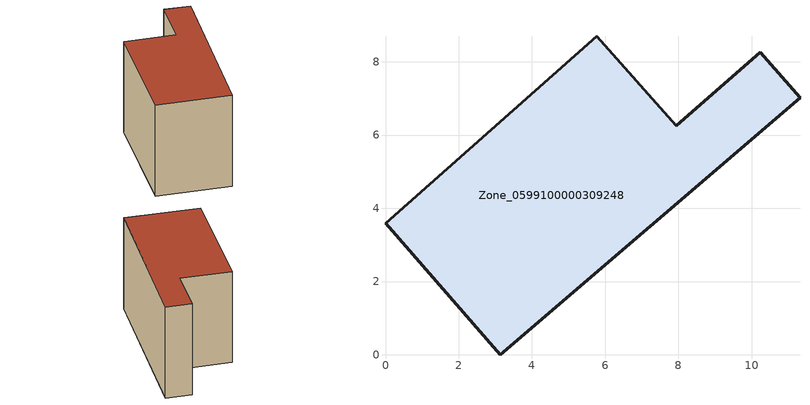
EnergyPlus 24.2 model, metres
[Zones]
Zone_0599100000309248
 floor ground (C_G): 3.13,0 0,3.59 5.77,8.7 7.94,6.25 10.23,8.26 11.32,7.02 z0
 wall outside (C_F): 3.13,0 11.32,7.02 10.23,8.26 7.94,6.25 5.77,8.7 0,3.59 3.13,0 z0:6.37
 roof outside (C_R): 0,3.59 3.13,0 11.32,7.02 10.23,8.26 7.94,6.25 5.77,8.7 z6.37
[BUILDING]
Pand.0599100000309248: North Axis=0; Terrain=City; Loads Convergence Tolerance Value=0.04; Temperature Convergence Tolerance Value=0.4; Solar Distribution=FullExterior; Maximum Number of Warmup Days=25; Minimum Number of Warmup Days=1
[Site:Location]
Rotterdam.The.Hague.AP_ZH_NLD Design_Conditions: Latitude=51.96; Longitude=4.45; Time Zone=1; Elevation=-4.5
[SITE:GROUNDTEMPERATURE:BUILDINGSURFACE]
18, 18, 18, 18, 18, 18, 18, 18, 18, 18, 18, 18
[MATERIAL] Thermal Absorptance=0.9; Solar Absorptance=0.7; Visible Absorptance=0.7
Name | Roughness | Thickness | Conductivity | Density | Specific Heat
G.TI.1946 | MediumSmooth | 0.15 | 1 | 540 | 1210
F.TI.1946 | Rough | 0.3 | 0.857143 | 1920 | 840
R.TI.1946 | MediumRough | 0.2 | 0.1 | 1500 | 1000
[CONSTRUCTION]
C_G: G.TI.1946
C_F: F.TI.1946
C_R: R.TI.1946
[ZONE]
Zone_0599100000309248: Type=1; Multiplier=1; Ceiling Height=Autocalculate; Volume=Autocalculate; Floor Area=autocalculate; Part of Total Floor Area=Yes
[ZONEINFILTRATION:DESIGNFLOWRATE]
Infil_Zone_0599100000309248: Zone or ZoneList or Space or SpaceList=Zone_0599100000309248; Schedule=AlwaysOn; Design Flow Rate Calculation Method=Flow/Area; Flow Rate per Floor Area=0.003; Constant Term Coefficient=1; Temperature Term Coefficient=0; Velocity Term Coefficient=0; Velocity Squared Term Coefficient=0
[HVACTEMPLATE:ZONE:IDEALLOADSAIRSYSTEM]
Zone_0599100000309248: Maximum Heating Supply Air Temperature=50; Minimum Cooling Supply Air Temperature=13; Maximum Heating Supply Air Humidity Ratio=0.0156; Minimum Cooling Supply Air Humidity Ratio=0.0077; Heating Limit=NoLimit; Cooling Limit=NoLimit; Dehumidification Control Type=ConstantSensibleHeatRatio; Cooling Sensible Heat Ratio=0.7; Dehumidification Setpoint=60; Humidification Control Type=None; Humidification Setpoint=30; Outdoor Air Method=None; Outdoor Air Flow Rate per Person=0.00944; Outdoor Air Flow Rate per Zone Floor Area=0; Outdoor Air Flow Rate per Zone=0; Demand Controlled Ventilation Type=None; Outdoor Air Economizer Type=NoEconomizer; Heat Recovery Type=None; Sensible Heat Recovery Effectiveness=0.7; Latent Heat Recovery Effectiveness=0.65
[ZONECONTROL:THERMOSTAT]
ThermostatControl_Zone_0599100000309248: Zone or ZoneList=Zone_0599100000309248; Control Type Schedule=DualSetpointControlType; Control 1=Thermostat_Zone_0599100000309248; Temperature Difference Between Cutout And Setpoint=0
[THERMOSTATSETPOINT:DUALSETPOINT]
Thermostat_Zone_0599100000309248: Heating Setpoint Temperature Schedule=HeatingSetpoint_Zone_0599100000309248; Cooling Setpoint Temperature Schedule=CoolingSetpoint_Zone_0599100000309248
[SCHEDULE:COMPACT]
HeatingSetpoint_Zone_0599100000309248: Through: 12/31, For: AllDays, Until: 24:00, 21
CoolingSetpoint_Zone_0599100000309248: Through: 12/31, For: AllDays, Until: 24:00, 24
DualSetpointControlType: Through: 12/31, For: AllDays, Until: 24:00, 4
AlwaysOn: Through: 12/31, For: AllDays, Until: 24:00, 1
